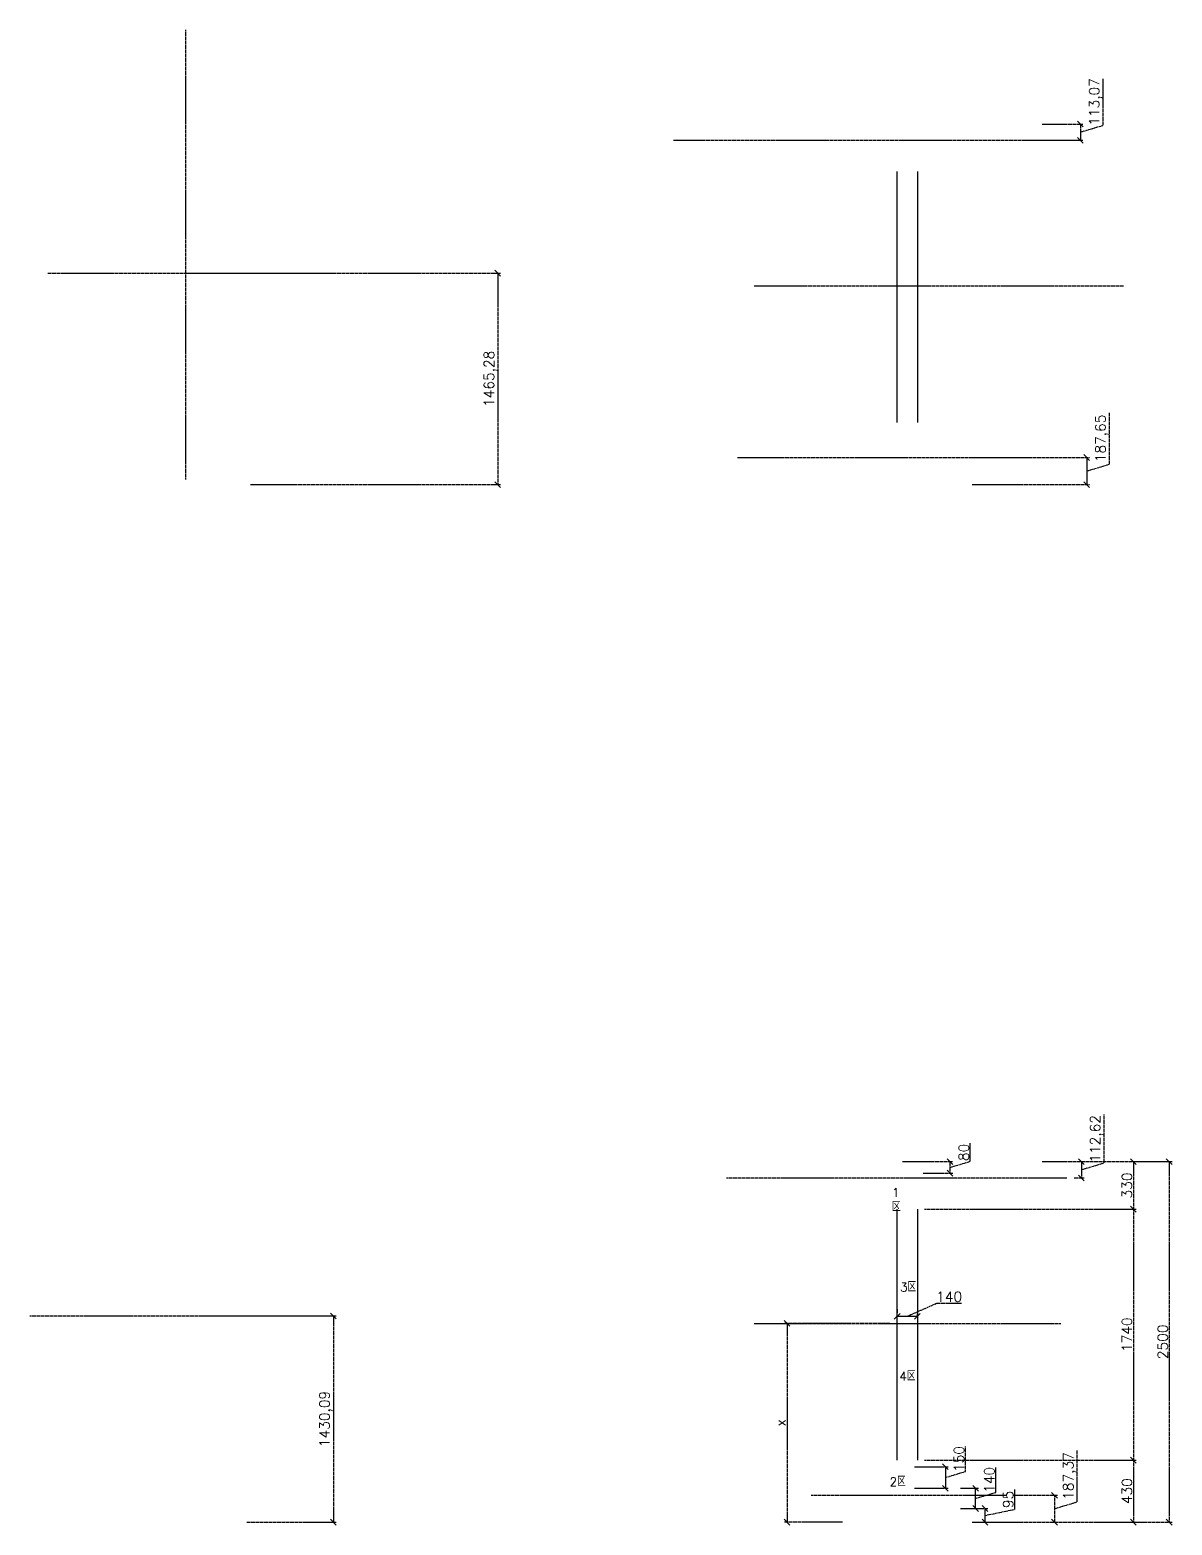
# Model space of a CAD drawing. Header units: millimetres. Extents: x -8236 to 21841, y -8419 to 3874.
# Drawn here: x 13923 to 21841, y -6492 to 3874 of the extents above; entities that cross this region are included whole.
import ezdxf

# ---------------------------------------------------------------- set-up
doc = ezdxf.new("R2010")
doc.units = ezdxf.units.MM
doc.linetypes.add('ACAD_ISO02W100', pattern=[15, 12, -3])
doc.styles.get("Standard").update_dxf_attribs({"font": 'txt', "bigfont": 'gbcbig.shx'})
doc.dimstyles.new('ISO-25', dxfattribs={"dimtxt": 70, "dimasz": 40, "dimexe": 20, "dimexo": 50, "dimgap": 10, "dimtad": 1, "dimtxsty": 'Standard', "dimblk": 'OBLIQUE', "dimcen": 5, "dimadec": 0, "dimazin": 0, "dimtfac": 1, "dimtmove": 1, "dimatfit": 3, "dimfxl": 1, "dimarcsym": 0})

# ---------------------------------------------------------------- blocks, each defined once
blk = doc.blocks.new('_Oblique')
at = {"color": 0, "linetype": 'ByBlock', "lineweight": -2}
blk.add_line((-0.5, -0.5), (0.5, 0.5), dxfattribs=at)
blk = doc.blocks.new('*D7')
at = {"color": 0, "linetype": 'ACAD_ISO02W100', "lineweight": -2}
for p, q in [((15122, 2188), (17186, 2188)), ((17166, 2188), (17166, 722)), ((15452, 722), (17186, 722))]:
    blk.add_line(p, q, dxfattribs=at)
at = {"layer": 'Defpoints', "color": 0, "linetype": 'ACAD_ISO02W100', "lineweight": -3}
for p in [(15072, 2188), (15402, 722), (17166, 722)]:
    blk.add_point(p, dxfattribs=at)
at = {"color": 0, "linetype": 'ACAD_ISO02W100', "lineweight": -2, "xscale": 40, "yscale": 40, "zscale": 40}
for p, rotation in [((17166, 2188), 90), ((17166, 722), 270)]:
    blk.add_blockref('_Oblique', p, dxfattribs=dict(at, rotation=rotation))
at = {"color": 0, "linetype": 'ACAD_ISO02W100', "lineweight": -3, "insert": (17116, 1455), "char_height": 70, "attachment_point": 5, "rotation": 90}
blk.add_mtext('1465,28', dxfattribs=at)
blk = doc.blocks.new('*D8')
at = {"color": 0, "linetype": 'ACAD_ISO02W100', "lineweight": -2}
for p, q in [((21363, 3213), (21363, 3536)), ((20940, 3222), (21225, 3222)), ((21205, 3222), (21205, 3109)), ((21205, 3166), (21363, 3213)), ((20940, 3109), (21225, 3109))]:
    blk.add_line(p, q, dxfattribs=at)
at = {"layer": 'Defpoints', "color": 0, "linetype": 'ACAD_ISO02W100', "lineweight": -3}
for p in [(20890, 3222), (20890, 3109), (21205, 3109)]:
    blk.add_point(p, dxfattribs=at)
at = {"color": 0, "linetype": 'ACAD_ISO02W100', "lineweight": -2, "xscale": 40, "yscale": 40, "zscale": 40}
for p, rotation in [((21205, 3222), 90), ((21205, 3109), 270)]:
    blk.add_blockref('_Oblique', p, dxfattribs=dict(at, rotation=rotation))
at = {"color": 0, "linetype": 'ACAD_ISO02W100', "lineweight": -3, "insert": (21312, 3375), "char_height": 70, "attachment_point": 5, "rotation": 90}
blk.add_mtext('113,07', dxfattribs=at)
blk = doc.blocks.new('*D9')
at = {"color": 0, "linetype": 'ACAD_ISO02W100', "lineweight": -2}
for p, q in [((21406, 863), (21406, 1222)), ((20455, 910), (21269, 910)), ((21249, 910), (21249, 722)), ((21249, 816), (21406, 863)), ((20455, 722), (21269, 722))]:
    blk.add_line(p, q, dxfattribs=at)
at = {"layer": 'Defpoints', "color": 0, "linetype": 'ACAD_ISO02W100', "lineweight": -3}
for p in [(20405, 910), (20405, 722), (21249, 722)]:
    blk.add_point(p, dxfattribs=at)
at = {"color": 0, "linetype": 'ACAD_ISO02W100', "lineweight": -2, "xscale": 40, "yscale": 40, "zscale": 40}
for p, rotation in [((21249, 910), 90), ((21249, 722), 270)]:
    blk.add_blockref('_Oblique', p, dxfattribs=dict(at, rotation=rotation))
at = {"color": 0, "linetype": 'ACAD_ISO02W100', "lineweight": -3, "insert": (21355, 1042), "char_height": 70, "attachment_point": 5, "rotation": 90}
blk.add_mtext('187,65', dxfattribs=at)
blk = doc.blocks.new('*D10')
at = {"color": 0, "linetype": 'ACAD_ISO02W100', "lineweight": -2}
for p, q in [((21369, -3981), (21369, -3646)), ((20940, -3972), (21232, -3972)), ((21212, -3972), (21212, -4085)), ((21212, -4028), (21369, -3981)), ((21161, -4085), (21232, -4085))]:
    blk.add_line(p, q, dxfattribs=at)
at = {"layer": 'Defpoints', "color": 0, "linetype": 'ACAD_ISO02W100', "lineweight": -3}
for p in [(20890, -3972), (21111, -4085), (21212, -4085)]:
    blk.add_point(p, dxfattribs=at)
at = {"color": 0, "linetype": 'ACAD_ISO02W100', "lineweight": -2, "xscale": 40, "yscale": 40, "zscale": 40}
for p, rotation in [((21212, -3972), 90), ((21212, -4085), 270)]:
    blk.add_blockref('_Oblique', p, dxfattribs=dict(at, rotation=rotation))
at = {"color": 0, "linetype": 'ACAD_ISO02W100', "lineweight": -3, "insert": (21318, -3814), "char_height": 70, "attachment_point": 5, "rotation": 90}
blk.add_mtext('112,62', dxfattribs=at)
blk = doc.blocks.new('*D11')
at = {"color": 0, "linetype": 'ACAD_ISO02W100', "lineweight": -2}
for p, q in [((20940, -3972), (21593, -3972)), ((21573, -3972), (21573, -4302)), ((20125, -4302), (21593, -4302))]:
    blk.add_line(p, q, dxfattribs=at)
at = {"layer": 'Defpoints', "color": 0, "linetype": 'ACAD_ISO02W100', "lineweight": -3}
for p in [(20890, -3972), (20075, -4302), (21573, -4302)]:
    blk.add_point(p, dxfattribs=at)
at = {"color": 0, "linetype": 'ACAD_ISO02W100', "lineweight": -2, "xscale": 40, "yscale": 40, "zscale": 40}
for p, rotation in [((21573, -3972), 90), ((21573, -4302), 270)]:
    blk.add_blockref('_Oblique', p, dxfattribs=dict(at, rotation=rotation))
at = {"color": 0, "linetype": 'ACAD_ISO02W100', "lineweight": -3, "insert": (21528, -4137), "char_height": 70, "attachment_point": 5, "rotation": 90}
blk.add_mtext('330', dxfattribs=at)
blk = doc.blocks.new('*D12')
at = {"color": 0, "linetype": 'ACAD_ISO02W100', "lineweight": -2}
for p, q in [((21183, -6331), (21183, -5973)), ((20740, -6285), (21046, -6285)), ((21026, -6285), (21026, -6472)), ((21026, -6378), (21183, -6331)), ((20455, -6472), (21046, -6472))]:
    blk.add_line(p, q, dxfattribs=at)
at = {"layer": 'Defpoints', "color": 0, "linetype": 'ACAD_ISO02W100', "lineweight": -3}
for p in [(20690, -6285), (20405, -6472), (21026, -6472)]:
    blk.add_point(p, dxfattribs=at)
at = {"color": 0, "linetype": 'ACAD_ISO02W100', "lineweight": -2, "xscale": 40, "yscale": 40, "zscale": 40}
for p, rotation in [((21026, -6285), 90), ((21026, -6472), 270)]:
    blk.add_blockref('_Oblique', p, dxfattribs=dict(at, rotation=rotation))
at = {"color": 0, "linetype": 'ACAD_ISO02W100', "lineweight": -3, "insert": (21132, -6152), "char_height": 70, "attachment_point": 5, "rotation": 90}
blk.add_mtext('187,37', dxfattribs=at)
blk = doc.blocks.new('*D13')
at = {"color": 0, "linetype": 'ACAD_ISO02W100', "lineweight": -2}
for p, q in [((20125, -6042), (21593, -6042)), ((21573, -6042), (21573, -6472)), ((20455, -6472), (21593, -6472))]:
    blk.add_line(p, q, dxfattribs=at)
at = {"layer": 'Defpoints', "color": 0, "linetype": 'ACAD_ISO02W100', "lineweight": -3}
for p in [(20075, -6042), (20405, -6472), (21573, -6472)]:
    blk.add_point(p, dxfattribs=at)
at = {"color": 0, "linetype": 'ACAD_ISO02W100', "lineweight": -2, "xscale": 40, "yscale": 40, "zscale": 40}
for p, rotation in [((21573, -6042), 90), ((21573, -6472), 270)]:
    blk.add_blockref('_Oblique', p, dxfattribs=dict(at, rotation=rotation))
at = {"color": 0, "linetype": 'ACAD_ISO02W100', "lineweight": -3, "insert": (21528, -6257), "char_height": 70, "attachment_point": 5, "rotation": 90}
blk.add_mtext('430', dxfattribs=at)
blk = doc.blocks.new('*D14')
at = {"color": 0, "linetype": 'ACAD_ISO02W100', "lineweight": -2}
for p, q in [((20940, -3972), (21841, -3972)), ((21821, -3972), (21821, -6472)), ((20455, -6472), (21841, -6472))]:
    blk.add_line(p, q, dxfattribs=at)
at = {"layer": 'Defpoints', "color": 0, "linetype": 'ACAD_ISO02W100', "lineweight": -3}
for p in [(20890, -3972), (20405, -6472), (21821, -6472)]:
    blk.add_point(p, dxfattribs=at)
at = {"color": 0, "linetype": 'ACAD_ISO02W100', "lineweight": -2, "xscale": 40, "yscale": 40, "zscale": 40}
for p, rotation in [((21821, -3972), 90), ((21821, -6472), 270)]:
    blk.add_blockref('_Oblique', p, dxfattribs=dict(at, rotation=rotation))
at = {"color": 0, "linetype": 'ACAD_ISO02W100', "lineweight": -3, "insert": (21776, -5222), "char_height": 70, "attachment_point": 5, "rotation": 90}
blk.add_mtext('2500', dxfattribs=at)
blk = doc.blocks.new('*D15')
at = {"color": 0, "linetype": 'ACAD_ISO02W100', "lineweight": -2}
for p, q in [((19885, -5094), (19152, -5094)), ((19172, -5094), (19172, -6472)), ((19555, -6472), (19152, -6472))]:
    blk.add_line(p, q, dxfattribs=at)
at = {"layer": 'Defpoints', "color": 0, "linetype": 'ACAD_ISO02W100', "lineweight": -3}
for p in [(19935, -5094), (19172, -6472), (19605, -6472)]:
    blk.add_point(p, dxfattribs=at)
at = {"color": 0, "linetype": 'ACAD_ISO02W100', "lineweight": -2, "xscale": 40, "yscale": 40, "zscale": 40}
for p, rotation in [((19172, -5094), 90), ((19172, -6472), 270)]:
    blk.add_blockref('_Oblique', p, dxfattribs=dict(at, rotation=rotation))
at = {"color": 0, "linetype": 'ACAD_ISO02W100', "lineweight": -3, "insert": (19127, -5783), "char_height": 70, "attachment_point": 5, "rotation": 90}
blk.add_mtext('x', dxfattribs=at)
blk = doc.blocks.new('*D16')
at = {"color": 0, "linetype": 'ACAD_ISO02W100', "lineweight": -2}
for p, q in [((20125, -4302), (21593, -4302)), ((21573, -4302), (21573, -6042)), ((20125, -6042), (21593, -6042))]:
    blk.add_line(p, q, dxfattribs=at)
at = {"layer": 'Defpoints', "color": 0, "linetype": 'ACAD_ISO02W100', "lineweight": -3}
for p in [(20075, -4302), (20075, -6042), (21573, -6042)]:
    blk.add_point(p, dxfattribs=at)
at = {"color": 0, "linetype": 'ACAD_ISO02W100', "lineweight": -2, "xscale": 40, "yscale": 40, "zscale": 40}
for p, rotation in [((21573, -4302), 90), ((21573, -6042), 270)]:
    blk.add_blockref('_Oblique', p, dxfattribs=dict(at, rotation=rotation))
at = {"color": 0, "linetype": 'ACAD_ISO02W100', "lineweight": -3, "insert": (21528, -5172), "char_height": 70, "attachment_point": 5, "rotation": 90}
blk.add_mtext('1740', dxfattribs=at)
blk = doc.blocks.new('*D17')
at = {"color": 0, "linetype": 'ACAD_ISO02W100', "lineweight": -2}
for p, q in [((20442, -3970), (20442, -3845)), ((19973, -3972), (20322, -3972)), ((20302, -4012), (20442, -3970)), ((20302, -4052), (20302, -3972)), ((20115, -4052), (20322, -4052))]:
    blk.add_line(p, q, dxfattribs=at)
at = {"layer": 'Defpoints', "color": 0, "linetype": 'ACAD_ISO02W100', "lineweight": -3}
for p in [(19923, -3972), (20302, -3972), (20065, -4052)]:
    blk.add_point(p, dxfattribs=at)
at = {"color": 0, "linetype": 'ACAD_ISO02W100', "lineweight": -2, "xscale": 40, "yscale": 40, "zscale": 40}
for p, rotation in [((20302, -3972), 90), ((20302, -4052), 270)]:
    blk.add_blockref('_Oblique', p, dxfattribs=dict(at, rotation=rotation))
at = {"color": 0, "linetype": 'ACAD_ISO02W100', "lineweight": -3, "insert": (20397, -3908), "char_height": 70, "attachment_point": 5, "rotation": 90}
blk.add_mtext('80', dxfattribs=at)
blk = doc.blocks.new('*D18')
at = {"color": 0, "linetype": 'ACAD_ISO02W100', "lineweight": -2}
for p, q in [((20750, -6383), (20750, -6246)), ((20375, -6377), (20564, -6377)), ((20544, -6472), (20544, -6377)), ((20544, -6425), (20750, -6383)), ((20455, -6472), (20564, -6472))]:
    blk.add_line(p, q, dxfattribs=at)
at = {"layer": 'Defpoints', "color": 0, "linetype": 'ACAD_ISO02W100', "lineweight": -3}
for p in [(20325, -6377), (20544, -6377), (20405, -6472)]:
    blk.add_point(p, dxfattribs=at)
at = {"color": 0, "linetype": 'ACAD_ISO02W100', "lineweight": -2, "xscale": 40, "yscale": 40, "zscale": 40}
for p, rotation in [((20544, -6377), 90), ((20544, -6472), 270)]:
    blk.add_blockref('_Oblique', p, dxfattribs=dict(at, rotation=rotation))
at = {"color": 0, "linetype": 'ACAD_ISO02W100', "lineweight": -3, "insert": (20705, -6314), "char_height": 70, "attachment_point": 5, "rotation": 90}
blk.add_mtext('95', dxfattribs=at)
blk = doc.blocks.new('*D19')
at = {"color": 0, "linetype": 'ACAD_ISO02W100', "lineweight": -2}
for p, q in [((20619, -6265), (20619, -6093)), ((20375, -6237), (20499, -6237)), ((20479, -6377), (20479, -6237)), ((20479, -6307), (20619, -6265)), ((20375, -6377), (20499, -6377))]:
    blk.add_line(p, q, dxfattribs=at)
at = {"layer": 'Defpoints', "color": 0, "linetype": 'ACAD_ISO02W100', "lineweight": -3}
for p in [(20325, -6237), (20479, -6237), (20325, -6377)]:
    blk.add_point(p, dxfattribs=at)
at = {"color": 0, "linetype": 'ACAD_ISO02W100', "lineweight": -2, "xscale": 40, "yscale": 40, "zscale": 40}
for p, rotation in [((20479, -6237), 90), ((20479, -6377), 270)]:
    blk.add_blockref('_Oblique', p, dxfattribs=dict(at, rotation=rotation))
at = {"color": 0, "linetype": 'ACAD_ISO02W100', "lineweight": -3, "insert": (20574, -6179), "char_height": 70, "attachment_point": 5, "rotation": 90}
blk.add_mtext('140', dxfattribs=at)
blk = doc.blocks.new('*D20')
at = {"color": 0, "linetype": 'ACAD_ISO02W100', "lineweight": -2}
for p, q in [((20409, -6120), (20409, -5948)), ((20055, -6087), (20289, -6087)), ((20269, -6087), (20269, -6237)), ((20269, -6162), (20409, -6120)), ((20055, -6237), (20289, -6237))]:
    blk.add_line(p, q, dxfattribs=at)
at = {"layer": 'Defpoints', "color": 0, "linetype": 'ACAD_ISO02W100', "lineweight": -3}
for p in [(20005, -6087), (20005, -6237), (20269, -6237)]:
    blk.add_point(p, dxfattribs=at)
at = {"color": 0, "linetype": 'ACAD_ISO02W100', "lineweight": -2, "xscale": 40, "yscale": 40, "zscale": 40}
for p, rotation in [((20269, -6087), 90), ((20269, -6237), 270)]:
    blk.add_blockref('_Oblique', p, dxfattribs=dict(at, rotation=rotation))
at = {"color": 0, "linetype": 'ACAD_ISO02W100', "lineweight": -3, "insert": (20364, -6034), "char_height": 70, "attachment_point": 5, "rotation": 90}
blk.add_mtext('150', dxfattribs=at)
blk = doc.blocks.new('*D21')
at = {"color": 0, "linetype": 'ACAD_ISO02W100', "lineweight": -2}
for p, q in [((20005, -5044), (20209, -4954)), ((20209, -4954), (20381, -4954)), ((19935, -4994), (19935, -5024)), ((19935, -5044), (20075, -5044)), ((20075, -5044), (20075, -5024))]:
    blk.add_line(p, q, dxfattribs=at)
at = {"layer": 'Defpoints', "color": 0, "linetype": 'ACAD_ISO02W100', "lineweight": -3}
for p in [(19935, -5044), (20075, -5044), (20075, -5094)]:
    blk.add_point(p, dxfattribs=at)
at = {"color": 0, "linetype": 'ACAD_ISO02W100', "lineweight": -2, "xscale": 40, "yscale": 40, "zscale": 40, "rotation": 180}
blk.add_blockref('_Oblique', (19935, -5044), dxfattribs=at)
at = {"color": 0, "linetype": 'ACAD_ISO02W100', "lineweight": -2, "xscale": 40, "yscale": 40, "zscale": 40}
blk.add_blockref('_Oblique', (20075, -5044), dxfattribs=at)
at = {"color": 0, "linetype": 'ACAD_ISO02W100', "lineweight": -3, "insert": (20295, -4909), "char_height": 70, "attachment_point": 5}
blk.add_mtext('140', dxfattribs=at)
blk = doc.blocks.new('*D34')
at = {"color": 0, "linetype": 'ACAD_ISO02W100', "lineweight": -2}
for p, q in [((15096, -5042), (16047, -5042)), ((16027, -5042), (16027, -6472)), ((15426, -6472), (16047, -6472))]:
    blk.add_line(p, q, dxfattribs=at)
at = {"layer": 'Defpoints', "color": 0, "linetype": 'ACAD_ISO02W100', "lineweight": -3}
for p in [(15046, -5042), (15376, -6472), (16027, -6472)]:
    blk.add_point(p, dxfattribs=at)
at = {"color": 0, "linetype": 'ACAD_ISO02W100', "lineweight": -2, "xscale": 40, "yscale": 40, "zscale": 40}
for p, rotation in [((16027, -5042), 90), ((16027, -6472), 270)]:
    blk.add_blockref('_Oblique', p, dxfattribs=dict(at, rotation=rotation))
at = {"color": 0, "linetype": 'ACAD_ISO02W100', "lineweight": -3, "insert": (15976, -5757), "char_height": 70, "attachment_point": 5, "rotation": 90}
blk.add_mtext('1430,09', dxfattribs=at)

msp = doc.modelspace()

# ---------------------------------------------------------------- linework, layer by layer
at = {"color": 1, "linetype": 'ACAD_ISO02W100', "lineweight": -3}
for p, q in [((15002.457, 3874.459), (15002.457, 755.347)), ((18385.477, 3109.164), (21205.438, 3109.164)), ((14046.056, 2187.515), (16026.61, 2187.515)), ((18942.587, 2099.916), (21503.904, 2099.916)), ((18828.145, 909.878), (20861.14, 909.878)), ((18752.447, -4084.705), (21110.782, -4084.705)), ((13922.786, -5041.989), (16009.241, -5041.989)), ((18942.587, -5094.395), (21072.256, -5094.395)), ((19339.147, -6284.71), (20689.545, -6284.71))]:
    msp.add_line(p, q, dxfattribs=at)
at = {"color": 1, "lineweight": -3}
for p, q in [((19935.428, 1152.23), (19935.428, 2892.23)), ((20075.428, 2892.23), (20075.428, 1152.23))]:
    msp.add_line(p, q, dxfattribs=at)
at = {"lineweight": -3}
for p, q in [((19935.428, -6042.081), (19935.428, -4302.081)), ((20075.428, -4302.081), (20075.428, -6042.081))]:
    msp.add_line(p, q, dxfattribs=at)

# ---------------------------------------------------------------- texts
at = {"linetype": 'ACAD_ISO02W100', "lineweight": -3, "char_height": 60, "attachment_point": 1}
for s, width, insert in [('1区', 102.84422, (19898.74, -4155.731)), ('3区', 118.63734, (19955.737, -4812.628)), ('4区', 118.63734, (19951.192, -5430.22)), ('2区', 118.63734, (19883.023, -6161.339))]:
    msp.add_mtext_dynamic_manual_height_columns(s, width=width, gutter_width=12.5, heights=[0], dxfattribs=dict(at, insert=insert))

# ---------------------------------------------------------------- dimensions: what is measured, and where the dimension line sits
at = {"color": 1, "linetype": 'ACAD_ISO02W100', "lineweight": -3}
for base, p1, p2, picture, middle in [((21205.438, 3109.164), (20890.428, 3222.23), (20890.428, 3109.164), '*D8', (21312.105, 3222.947)), ((17166.4675, 722.2304), (15072.4572, 2187.5147), (15402.4572, 722.2304), '*D7', (17115.6341, 1454.8726)), ((21248.5, 722.23), (20405.428, 909.878), (20405.428, 722.23), '*D9', (21355.167, 873.304)), ((16026.923, -6472.081), (15046.326, -5041.989), (15376.326, -6472.081), '*D34', (15976.09, -5757.035))]:
    dim = msp.add_linear_dim(base=base, p1=p1, p2=p2, angle=90, dimstyle='ISO-25', dxfattribs=at)
    dim.commit()
    dim.dimension.update_dxf_attribs({"geometry": picture, "text_midpoint": middle})
at = {"linetype": 'ACAD_ISO02W100', "lineweight": -3}
for base, p1, p2, picture, middle in [((21211.673, -4084.705), (20890.428, -3972.081), (21110.782, -4084.705), '*D10', (21318.339, -3971.143)), ((20302.048, -3972.081), (20065.428, -4052.081), (19922.928, -3972.081), '*D17', (20397.048, -3960.081)), ((21573.122, -4302.081), (20890.428, -3972.081), (20075.428, -4302.081), '*D11', (21528.122, -4137.081)), ((21820.973, -6472.081), (20890.428, -3972.081), (20405.428, -6472.081), '*D14', (21775.973, -5222.081)), ((21573.122, -6042.081), (20075.428, -4302.081), (20075.428, -6042.081), '*D16', (21528.122, -5172.081)), ((20269.438, -6237.081), (20005.428, -6087.081), (20005.428, -6237.081), '*D20', (20364.438, -6110.081)), ((21025.784, -6472.081), (20689.545, -6284.71), (20405.428, -6472.081), '*D12', (21132.451, -6321.146)), ((21573.122, -6472.081), (20075.428, -6042.081), (20405.428, -6472.081), '*D13', (21528.122, -6257.081)), ((20479.455, -6237.081), (20325.428, -6377.081), (20325.428, -6237.081), '*D19', (20574.455, -6255.081))]:
    dim = msp.add_linear_dim(base=base, p1=p1, p2=p2, angle=90, dimstyle='ISO-25', dxfattribs=at)
    dim.commit()
    dim.dimension.update_dxf_attribs({"geometry": picture, "text_midpoint": middle})
dim = msp.add_linear_dim(base=(20075.428, -5044.395), p1=(19935.428, -5044.395), p2=(20075.428, -5094.395), dimstyle='ISO-25', dxfattribs=at)
dim.commit()
dim.dimension.update_dxf_attribs({"geometry": '*D21', "text_midpoint": (20219.095, -4954.395), "dimtype": 160})
dim = msp.add_linear_dim(base=(19172.064, -6472.081), p1=(19935.428, -5094.395), p2=(19605.428, -6472.081), angle=90, text='x', dimstyle='ISO-25', dxfattribs=at)
dim.commit()
dim.dimension.update_dxf_attribs({"geometry": '*D15', "text_midpoint": (19127.064, -5783.238)})
dim = msp.add_linear_dim(base=(20543.892, -6377.081), p1=(20405.428, -6472.081), p2=(20325.428, -6377.081), angle=90, dimstyle='ISO-25', dxfattribs=at)
dim.commit()
dim.dimension.update_dxf_attribs({"geometry": '*D18', "text_midpoint": (20750.158, -6372.581), "dimtype": 160})

doc.saveas('drawing.dxf')
